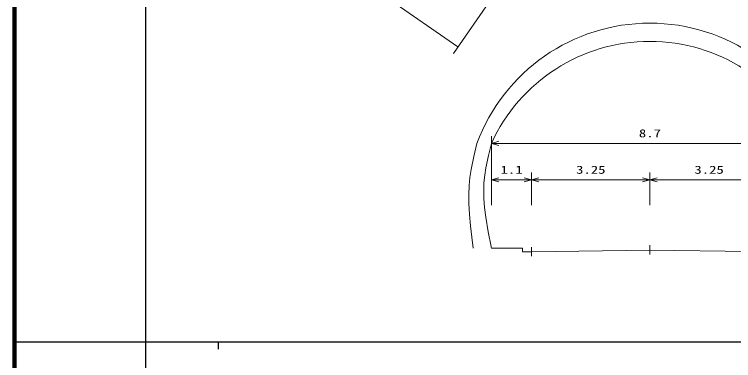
# Model space of a CAD drawing. Units: millimetres, scale not verified. Extents: x -14352 to 625648, y -196871 to 163129.
# Drawn here: x -14352 to 84438, y -14462 to 33041 of the extents above; entities that cross this region are included whole.
import ezdxf
from ezdxf.enums import TextEntityAlignment as Align

# ---------------------------------------------------------------- set-up
doc = ezdxf.new("R2010")
doc.units = ezdxf.units.MM
doc.header["$LTSCALE"] = 1000
for name, color, linetype, lineweight in [('M-TTL', 2, 'Continuous', 140), ('M-TTL-BAND', 7, 'Continuous', 25), ('S-BGD', 1, 'Continuous', 13), ('S-BGD-HTXT', 6, 'Continuous', 13), ('S-STR-STR2', 4, 'Continuous', 13)]:
    doc.layers.add(name, color=color, linetype=linetype, lineweight=lineweight)
doc.styles.add('ＭＳ ゴシック', font='')
doc.styles.get('ＭＳ ゴシック').set_extended_font_data('MS Gothic')

msp = doc.modelspace()

# ---------------------------------------------------------------- linework, layer by layer
at = {"layer": 'M-TTL'}
msp.add_line((-14352, 163129), (-14352, -196871), dxfattribs=at)
at = {"layer": 'M-TTL-BAND'}
for p, q in [((3648, 153129), (3648, -196871)), ((-14352, -11871), (524648, -11871)), ((13648, -11871), (13648, -12871))]:
    msp.add_line(p, q, dxfattribs=at)
at = {"layer": 'S-BGD'}
msp.add_line((45956, 27693), (46001, 27757), dxfattribs=at)
at = {"layer": 'S-BGD-HTXT'}
for p, q in [((6883, 56162), (46564, 28570)), ((55558, 41533), (45956, 27693))]:
    msp.add_line(p, q, dxfattribs=at)
at = {"layer": 'S-STR-STR2'}
for p, q in [((51183, 6844), (51183, 16344)), ((49183, 15344), (48757, 13565)), ((51183, 15344), (50768, 13671)), ((51183, 15344), (52183, 15629)), ((51183, 15344), (94683, 15344)), ((52183, 15057), (51183, 15344)), ((48757, 13565), (48391, 11781)), ((50768, 13671), (50413, 11996)), ((50413, 11996), (50252, 10964)), ((48391, 11781), (48222, 10669)), ((50252, 10964), (50150, 9920)), ((56683, 11344), (56683, 6844)), ((72933, 11344), (72933, 6844)), ((48222, 10669), (48112, 9553)), ((50150, 9920), (50114, 8863)), ((51183, 10344), (52183, 10629)), ((51183, 10344), (56683, 10344)), ((52183, 10057), (51183, 10344)), ((55683, 10632), (56683, 10344)), ((56683, 10344), (55683, 10059)), ((56683, 10344), (57683, 10629)), ((56683, 10344), (72933, 10344)), ((57683, 10057), (56683, 10344)), ((71933, 10632), (72933, 10344)), ((72933, 10344), (71933, 10059)), ((72933, 10344), (73933, 10629)), ((72933, 10344), (89183, 10344)), ((73933, 10057), (72933, 10344)), ((48112, 9553), (48062, 8344)), ((48062, 8344), (48071, 7130)), ((50114, 8863), (50139, 7794)), ((48071, 7130), (48154, 5582)), ((50139, 7794), (50235, 6523)), ((50235, 6523), (50394, 5239)), ((48154, 5582), (48298, 4030)), ((50394, 5239), (50733, 3215)), ((48298, 4030), (48480, 2495)), ((50733, 3215), (51134, 1189)), ((48480, 2495), (48683, 949)), ((51134, 1189), (51159, 1069)), ((51159, 1069), (51183, 949)), ((56683, 1118), (56683, -132)), ((72933, 1362), (72933, 112)), ((55433, 949), (51183, 949)), ((55433, 449), (55433, 949)), ((56683, 468), (55433, 449)), ((72933, 712), (56683, 468)), ((89183, 468), (72933, 712))]:
    msp.add_line(p, q, dxfattribs=at)
for centre, radius, start, end in [((72933, 6501), 25343, 20.42175, 159.57825), ((72933, 5449), 23895, 24.46301, 155.53699)]:
    msp.add_arc(centre, radius, start, end, dxfattribs=at)

# ---------------------------------------------------------------- texts
at = {"layer": 'S-STR-STR2', "style": 'ＭＳ ゴシック', "width": 1.35}
for s, p in [('8.7', (71427, 15844)), ('1.1', (52427, 10844)), ('3.25', (62802, 10844)), ('3.25', (79052, 10844))]:
    msp.add_text(s, height=1100, dxfattribs=at).set_placement(p, align=Align.BOTTOM_LEFT)

doc.saveas('drawing.dxf')
